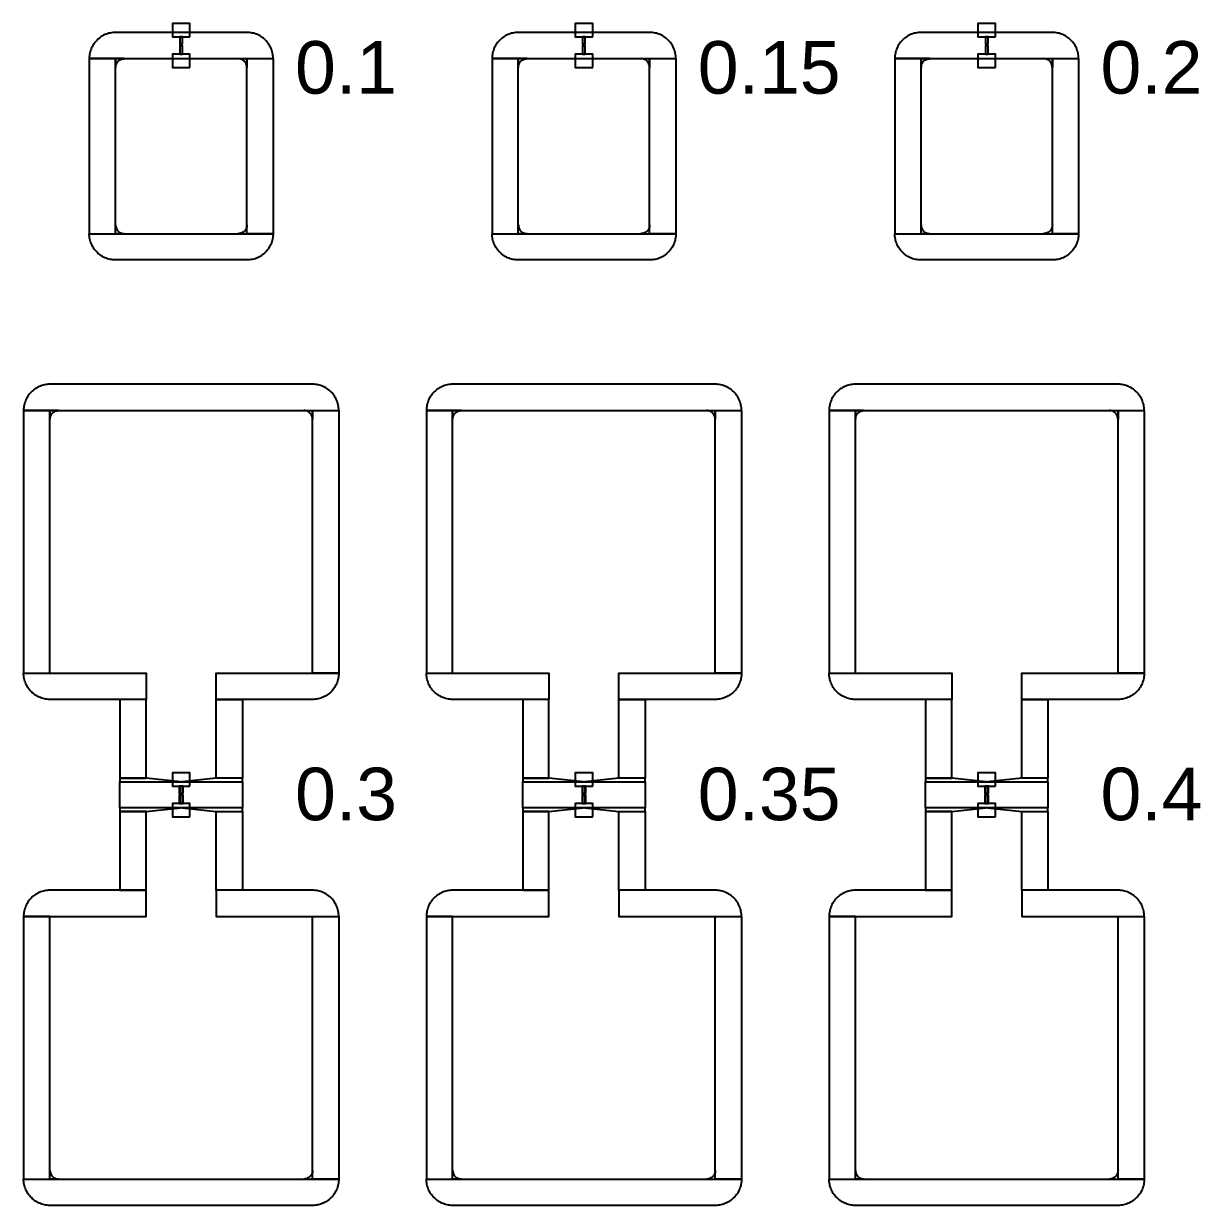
# Model space of a CAD drawing. Extents: x 100 to 6900, y 100 to 6900.
# Drawn here: x 3570 to 4914, y 2020 to 3370 of the extents above; entities that cross this region are included whole.
import ezdxf

# ---------------------------------------------------------------- set-up
doc = ezdxf.new("R2010")
doc.units = 0
doc.layers.get('0').update_dxf_attribs({"linetype": 'CONTINUOUS'})
for name, color, linetype in [('BASEMETAL', 4, 'CONTINUOUS'), ('JUNCTION', 1, 'CONTINUOUS'), ('MARKERS', 2, 'CONTINUOUS'), ('SECONDLAYER', 6, 'CONTINUOUS'), ('UNDERCUT', 2, 'CONTINUOUS')]:
    doc.layers.add(name, color=color, linetype=linetype)
doc.styles.get("Standard").update_dxf_attribs({"font": 'arial.ttf'})

# ---------------------------------------------------------------- blocks, each defined once
blk = doc.blocks.new('CHIP_JARRAY')
for points in [[(3650, 3230), (3755, 3230), (3755, 3230), (3755, 3231.6), (3754.8, 3233.1), (3754.6, 3234.7), (3754.3, 3236.2), (3754, 3237.8), (3753.5, 3239.3), (3753, 3240.8), (3752.4, 3242.2), (3751.7, 3243.6), (3751, 3245), (3750.2, 3246.3), (3749.3, 3247.6), (3748.3, 3248.9), (3747.3, 3250.1), (3746.2, 3251.2), (3745.1, 3252.3), (3743.9, 3253.3), (3742.6, 3254.3), (3741.3, 3255.2), (3740, 3256), (3738.6, 3256.7), (3737.2, 3257.4), (3735.8, 3258), (3734.3, 3258.5), (3732.8, 3259), (3731.2, 3259.3), (3729.7, 3259.6), (3728.1, 3259.8), (3726.6, 3260), (3725, 3260), (3575, 3260), (3573.4, 3260), (3571.9, 3259.8), (3570.3, 3259.6), (3568.8, 3259.3), (3567.2, 3259), (3565.7, 3258.5), (3564.2, 3258), (3562.8, 3257.4), (3561.4, 3256.7), (3560, 3256), (3558.7, 3255.2), (3557.4, 3254.3), (3556.1, 3253.3), (3554.9, 3252.3), (3553.8, 3251.2), (3552.7, 3250.1), (3551.7, 3248.9), (3550.7, 3247.6), (3549.8, 3246.3), (3549, 3245), (3548.3, 3243.6), (3547.6, 3242.2), (3547, 3240.8), (3546.5, 3239.3), (3546, 3237.8), (3545.7, 3236.2), (3545.4, 3234.7), (3545.2, 3233.1), (3545, 3231.6), (3545, 3230), (3545, 3230)], [(4110, 3230), (4215, 3230), (4215, 3230), (4215, 3231.6), (4214.8, 3233.1), (4214.6, 3234.7), (4214.3, 3236.2), (4214, 3237.8), (4213.5, 3239.3), (4213, 3240.8), (4212.4, 3242.2), (4211.7, 3243.6), (4211, 3245), (4210.2, 3246.3), (4209.3, 3247.6), (4208.3, 3248.9), (4207.3, 3250.1), (4206.2, 3251.2), (4205.1, 3252.3), (4203.9, 3253.3), (4202.6, 3254.3), (4201.3, 3255.2), (4200, 3256), (4198.6, 3256.7), (4197.2, 3257.4), (4195.8, 3258), (4194.3, 3258.5), (4192.8, 3259), (4191.2, 3259.3), (4189.7, 3259.6), (4188.1, 3259.8), (4186.6, 3260), (4185, 3260), (4035, 3260), (4033.4, 3260), (4031.9, 3259.8), (4030.3, 3259.6), (4028.8, 3259.3), (4027.2, 3259), (4025.7, 3258.5), (4024.2, 3258), (4022.8, 3257.4), (4021.4, 3256.7), (4020, 3256), (4018.7, 3255.2), (4017.4, 3254.3), (4016.1, 3253.3), (4014.9, 3252.3), (4013.8, 3251.2), (4012.7, 3250.1), (4011.7, 3248.9), (4010.7, 3247.6), (4009.8, 3246.3), (4009, 3245), (4008.3, 3243.6), (4007.6, 3242.2), (4007, 3240.8), (4006.5, 3239.3), (4006, 3237.8), (4005.7, 3236.2), (4005.4, 3234.7), (4005.2, 3233.1), (4005, 3231.6), (4005, 3230), (4005, 3230)], [(4570, 3230), (4675, 3230), (4675, 3230), (4675, 3231.6), (4674.8, 3233.1), (4674.6, 3234.7), (4674.3, 3236.2), (4674, 3237.8), (4673.5, 3239.3), (4673, 3240.8), (4672.4, 3242.2), (4671.7, 3243.6), (4671, 3245), (4670.2, 3246.3), (4669.3, 3247.6), (4668.3, 3248.9), (4667.3, 3250.1), (4666.2, 3251.2), (4665.1, 3252.3), (4663.9, 3253.3), (4662.6, 3254.3), (4661.3, 3255.2), (4660, 3256), (4658.6, 3256.7), (4657.2, 3257.4), (4655.8, 3258), (4654.3, 3258.5), (4652.8, 3259), (4651.2, 3259.3), (4649.7, 3259.6), (4648.1, 3259.8), (4646.6, 3260), (4645, 3260), (4495, 3260), (4493.4, 3260), (4491.9, 3259.8), (4490.3, 3259.6), (4488.8, 3259.3), (4487.2, 3259), (4485.7, 3258.5), (4484.2, 3258), (4482.8, 3257.4), (4481.4, 3256.7), (4480, 3256), (4478.7, 3255.2), (4477.4, 3254.3), (4476.1, 3253.3), (4474.9, 3252.3), (4473.8, 3251.2), (4472.7, 3250.1), (4471.7, 3248.9), (4470.7, 3247.6), (4469.8, 3246.3), (4469, 3245), (4468.3, 3243.6), (4467.6, 3242.2), (4467, 3240.8), (4466.5, 3239.3), (4466, 3237.8), (4465.7, 3236.2), (4465.4, 3234.7), (4465.2, 3233.1), (4465, 3231.6), (4465, 3230), (4465, 3230)], [(3575, 3030), (3575, 3230), (3545, 3230), (3545, 3030)], [(3575, 3230), (3575, 3220), (3575.1, 3221), (3575.2, 3222.1), (3575.5, 3223.1), (3575.9, 3224.1), (3576.3, 3225), (3576.9, 3225.9), (3577.6, 3226.7), (3578.3, 3227.4), (3579.1, 3228.1), (3580, 3228.7), (3580.9, 3229.1), (3581.9, 3229.5), (3582.9, 3229.8), (3584, 3229.9), (3585, 3230)], [(3725, 3230), (3725, 3220), (3724.9, 3221), (3724.8, 3222.1), (3724.5, 3223.1), (3724.1, 3224.1), (3723.7, 3225), (3723.1, 3225.9), (3722.4, 3226.7), (3721.7, 3227.4), (3720.9, 3228.1), (3720, 3228.7), (3719.1, 3229.1), (3718.1, 3229.5), (3717.1, 3229.8), (3716, 3229.9), (3715, 3230)], [(3725, 3030), (3725, 3230), (3755, 3230), (3755, 3030)], [(4035, 3030), (4035, 3230), (4005, 3230), (4005, 3030)], [(4035, 3230), (4035, 3220), (4035.1, 3221), (4035.2, 3222.1), (4035.5, 3223.1), (4035.9, 3224.1), (4036.3, 3225), (4036.9, 3225.9), (4037.6, 3226.7), (4038.3, 3227.4), (4039.1, 3228.1), (4040, 3228.7), (4040.9, 3229.1), (4041.9, 3229.5), (4042.9, 3229.8), (4044, 3229.9), (4045, 3230)], [(4185, 3230), (4185, 3220), (4184.9, 3221), (4184.8, 3222.1), (4184.5, 3223.1), (4184.1, 3224.1), (4183.7, 3225), (4183.1, 3225.9), (4182.4, 3226.7), (4181.7, 3227.4), (4180.9, 3228.1), (4180, 3228.7), (4179.1, 3229.1), (4178.1, 3229.5), (4177.1, 3229.8), (4176, 3229.9), (4175, 3230)], [(4185, 3030), (4185, 3230), (4215, 3230), (4215, 3030)], [(4495, 3030), (4495, 3230), (4465, 3230), (4465, 3030)], [(4495, 3230), (4495, 3220), (4495.1, 3221), (4495.2, 3222.1), (4495.5, 3223.1), (4495.9, 3224.1), (4496.3, 3225), (4496.9, 3225.9), (4497.6, 3226.7), (4498.3, 3227.4), (4499.1, 3228.1), (4500, 3228.7), (4500.9, 3229.1), (4501.9, 3229.5), (4502.9, 3229.8), (4504, 3229.9), (4505, 3230)], [(4645, 3230), (4645, 3220), (4644.9, 3221), (4644.8, 3222.1), (4644.5, 3223.1), (4644.1, 3224.1), (4643.7, 3225), (4643.1, 3225.9), (4642.4, 3226.7), (4641.7, 3227.4), (4640.9, 3228.1), (4640, 3228.7), (4639.1, 3229.1), (4638.1, 3229.5), (4637.1, 3229.8), (4636, 3229.9), (4635, 3230)], [(4645, 3030), (4645, 3230), (4675, 3230), (4675, 3030)], [(3575, 3030), (3575, 3040), (3575.1, 3039), (3575.2, 3037.9), (3575.5, 3036.9), (3575.9, 3035.9), (3576.3, 3035), (3576.9, 3034.1), (3577.6, 3033.3), (3578.3, 3032.6), (3579.1, 3031.9), (3580, 3031.3), (3580.9, 3030.9), (3581.9, 3030.5), (3582.9, 3030.2), (3584, 3030.1), (3585, 3030)], [(3725, 3030), (3725, 3040), (3724.9, 3039), (3724.8, 3037.9), (3724.5, 3036.9), (3724.1, 3035.9), (3723.7, 3035), (3723.1, 3034.1), (3722.4, 3033.3), (3721.7, 3032.6), (3720.9, 3031.9), (3720, 3031.3), (3719.1, 3030.9), (3718.1, 3030.5), (3717.1, 3030.2), (3716, 3030.1), (3715, 3030)], [(4035, 3030), (4035, 3040), (4035.1, 3039), (4035.2, 3037.9), (4035.5, 3036.9), (4035.9, 3035.9), (4036.3, 3035), (4036.9, 3034.1), (4037.6, 3033.3), (4038.3, 3032.6), (4039.1, 3031.9), (4040, 3031.3), (4040.9, 3030.9), (4041.9, 3030.5), (4042.9, 3030.2), (4044, 3030.1), (4045, 3030)], [(4185, 3030), (4185, 3040), (4184.9, 3039), (4184.8, 3037.9), (4184.5, 3036.9), (4184.1, 3035.9), (4183.7, 3035), (4183.1, 3034.1), (4182.4, 3033.3), (4181.7, 3032.6), (4180.9, 3031.9), (4180, 3031.3), (4179.1, 3030.9), (4178.1, 3030.5), (4177.1, 3030.2), (4176, 3030.1), (4175, 3030)], [(4495, 3030), (4495, 3040), (4495.1, 3039), (4495.2, 3037.9), (4495.5, 3036.9), (4495.9, 3035.9), (4496.3, 3035), (4496.9, 3034.1), (4497.6, 3033.3), (4498.3, 3032.6), (4499.1, 3031.9), (4500, 3031.3), (4500.9, 3030.9), (4501.9, 3030.5), (4502.9, 3030.2), (4504, 3030.1), (4505, 3030)], [(4645, 3030), (4645, 3040), (4644.9, 3039), (4644.8, 3037.9), (4644.5, 3036.9), (4644.1, 3035.9), (4643.7, 3035), (4643.1, 3034.1), (4642.4, 3033.3), (4641.7, 3032.6), (4640.9, 3031.9), (4640, 3031.3), (4639.1, 3030.9), (4638.1, 3030.5), (4637.1, 3030.2), (4636, 3030.1), (4635, 3030)], [(3650, 3030), (3755, 3030), (3755, 3030), (3755, 3028.4), (3754.8, 3026.9), (3754.6, 3025.3), (3754.3, 3023.8), (3754, 3022.2), (3753.5, 3020.7), (3753, 3019.2), (3752.4, 3017.8), (3751.7, 3016.4), (3751, 3015), (3750.2, 3013.7), (3749.3, 3012.4), (3748.3, 3011.1), (3747.3, 3009.9), (3746.2, 3008.8), (3745.1, 3007.7), (3743.9, 3006.7), (3742.6, 3005.7), (3741.3, 3004.8), (3740, 3004), (3738.6, 3003.3), (3737.2, 3002.6), (3735.8, 3002), (3734.3, 3001.5), (3732.8, 3001), (3731.2, 3000.7), (3729.7, 3000.4), (3728.1, 3000.2), (3726.6, 3000), (3725, 3000), (3575, 3000), (3573.4, 3000), (3571.9, 3000.2), (3570.3, 3000.4), (3568.8, 3000.7), (3567.2, 3001), (3565.7, 3001.5), (3564.2, 3002), (3562.8, 3002.6), (3561.4, 3003.3), (3560, 3004), (3558.7, 3004.8), (3557.4, 3005.7), (3556.1, 3006.7), (3554.9, 3007.7), (3553.8, 3008.8), (3552.7, 3009.9), (3551.7, 3011.1), (3550.7, 3012.4), (3549.8, 3013.7), (3549, 3015), (3548.3, 3016.4), (3547.6, 3017.8), (3547, 3019.2), (3546.5, 3020.7), (3546, 3022.2), (3545.7, 3023.8), (3545.4, 3025.3), (3545.2, 3026.9), (3545, 3028.4), (3545, 3030), (3545, 3030)], [(4110, 3030), (4215, 3030), (4215, 3030), (4215, 3028.4), (4214.8, 3026.9), (4214.6, 3025.3), (4214.3, 3023.8), (4214, 3022.2), (4213.5, 3020.7), (4213, 3019.2), (4212.4, 3017.8), (4211.7, 3016.4), (4211, 3015), (4210.2, 3013.7), (4209.3, 3012.4), (4208.3, 3011.1), (4207.3, 3009.9), (4206.2, 3008.8), (4205.1, 3007.7), (4203.9, 3006.7), (4202.6, 3005.7), (4201.3, 3004.8), (4200, 3004), (4198.6, 3003.3), (4197.2, 3002.6), (4195.8, 3002), (4194.3, 3001.5), (4192.8, 3001), (4191.2, 3000.7), (4189.7, 3000.4), (4188.1, 3000.2), (4186.6, 3000), (4185, 3000), (4035, 3000), (4033.4, 3000), (4031.9, 3000.2), (4030.3, 3000.4), (4028.8, 3000.7), (4027.2, 3001), (4025.7, 3001.5), (4024.2, 3002), (4022.8, 3002.6), (4021.4, 3003.3), (4020, 3004), (4018.7, 3004.8), (4017.4, 3005.7), (4016.1, 3006.7), (4014.9, 3007.7), (4013.8, 3008.8), (4012.7, 3009.9), (4011.7, 3011.1), (4010.7, 3012.4), (4009.8, 3013.7), (4009, 3015), (4008.3, 3016.4), (4007.6, 3017.8), (4007, 3019.2), (4006.5, 3020.7), (4006, 3022.2), (4005.7, 3023.8), (4005.4, 3025.3), (4005.2, 3026.9), (4005, 3028.4), (4005, 3030), (4005, 3030)], [(4570, 3030), (4675, 3030), (4675, 3030), (4675, 3028.4), (4674.8, 3026.9), (4674.6, 3025.3), (4674.3, 3023.8), (4674, 3022.2), (4673.5, 3020.7), (4673, 3019.2), (4672.4, 3017.8), (4671.7, 3016.4), (4671, 3015), (4670.2, 3013.7), (4669.3, 3012.4), (4668.3, 3011.1), (4667.3, 3009.9), (4666.2, 3008.8), (4665.1, 3007.7), (4663.9, 3006.7), (4662.6, 3005.7), (4661.3, 3004.8), (4660, 3004), (4658.6, 3003.3), (4657.2, 3002.6), (4655.8, 3002), (4654.3, 3001.5), (4652.8, 3001), (4651.2, 3000.7), (4649.7, 3000.4), (4648.1, 3000.2), (4646.6, 3000), (4645, 3000), (4495, 3000), (4493.4, 3000), (4491.9, 3000.2), (4490.3, 3000.4), (4488.8, 3000.7), (4487.2, 3001), (4485.7, 3001.5), (4484.2, 3002), (4482.8, 3002.6), (4481.4, 3003.3), (4480, 3004), (4478.7, 3004.8), (4477.4, 3005.7), (4476.1, 3006.7), (4474.9, 3007.7), (4473.8, 3008.8), (4472.7, 3009.9), (4471.7, 3011.1), (4470.7, 3012.4), (4469.8, 3013.7), (4469, 3015), (4468.3, 3016.4), (4467.6, 3017.8), (4467, 3019.2), (4466.5, 3020.7), (4466, 3022.2), (4465.7, 3023.8), (4465.4, 3025.3), (4465.2, 3026.9), (4465, 3028.4), (4465, 3030), (4465, 3030)], [(3650, 2828), (3830, 2828), (3830, 2828), (3830, 2829.6), (3829.8, 2831.1), (3829.6, 2832.7), (3829.3, 2834.2), (3829, 2835.8), (3828.5, 2837.3), (3828, 2838.8), (3827.4, 2840.2), (3826.7, 2841.6), (3826, 2843), (3825.2, 2844.3), (3824.3, 2845.6), (3823.3, 2846.9), (3822.3, 2848.1), (3821.2, 2849.2), (3820.1, 2850.3), (3818.9, 2851.3), (3817.6, 2852.3), (3816.3, 2853.2), (3815, 2854), (3813.6, 2854.7), (3812.2, 2855.4), (3810.8, 2856), (3809.3, 2856.5), (3807.8, 2857), (3806.2, 2857.3), (3804.7, 2857.6), (3803.1, 2857.8), (3801.6, 2858), (3800, 2858), (3500, 2858), (3498.4, 2858), (3496.9, 2857.8), (3495.3, 2857.6), (3493.8, 2857.3), (3492.2, 2857), (3490.7, 2856.5), (3489.2, 2856), (3487.8, 2855.4), (3486.4, 2854.7), (3485, 2854), (3483.7, 2853.2), (3482.4, 2852.3), (3481.1, 2851.3), (3479.9, 2850.3), (3478.8, 2849.2), (3477.7, 2848.1), (3476.7, 2846.9), (3475.7, 2845.6), (3474.8, 2844.3), (3474, 2843), (3473.3, 2841.6), (3472.6, 2840.2), (3472, 2838.8), (3471.5, 2837.3), (3471, 2835.8), (3470.7, 2834.2), (3470.4, 2832.7), (3470.2, 2831.1), (3470, 2829.6), (3470, 2828), (3470, 2828)], [(4110, 2828), (4290, 2828), (4290, 2828), (4290, 2829.6), (4289.8, 2831.1), (4289.6, 2832.7), (4289.3, 2834.2), (4289, 2835.8), (4288.5, 2837.3), (4288, 2838.8), (4287.4, 2840.2), (4286.7, 2841.6), (4286, 2843), (4285.2, 2844.3), (4284.3, 2845.6), (4283.3, 2846.9), (4282.3, 2848.1), (4281.2, 2849.2), (4280.1, 2850.3), (4278.9, 2851.3), (4277.6, 2852.3), (4276.3, 2853.2), (4275, 2854), (4273.6, 2854.7), (4272.2, 2855.4), (4270.8, 2856), (4269.3, 2856.5), (4267.8, 2857), (4266.2, 2857.3), (4264.7, 2857.6), (4263.1, 2857.8), (4261.6, 2858), (4260, 2858), (3960, 2858), (3958.4, 2858), (3956.9, 2857.8), (3955.3, 2857.6), (3953.8, 2857.3), (3952.2, 2857), (3950.7, 2856.5), (3949.2, 2856), (3947.8, 2855.4), (3946.4, 2854.7), (3945, 2854), (3943.7, 2853.2), (3942.4, 2852.3), (3941.1, 2851.3), (3939.9, 2850.3), (3938.8, 2849.2), (3937.7, 2848.1), (3936.7, 2846.9), (3935.7, 2845.6), (3934.8, 2844.3), (3934, 2843), (3933.3, 2841.6), (3932.6, 2840.2), (3932, 2838.8), (3931.5, 2837.3), (3931, 2835.8), (3930.7, 2834.2), (3930.4, 2832.7), (3930.2, 2831.1), (3930, 2829.6), (3930, 2828), (3930, 2828)], [(4570, 2828), (4750, 2828), (4750, 2828), (4750, 2829.6), (4749.8, 2831.1), (4749.6, 2832.7), (4749.3, 2834.2), (4749, 2835.8), (4748.5, 2837.3), (4748, 2838.8), (4747.4, 2840.2), (4746.7, 2841.6), (4746, 2843), (4745.2, 2844.3), (4744.3, 2845.6), (4743.3, 2846.9), (4742.3, 2848.1), (4741.2, 2849.2), (4740.1, 2850.3), (4738.9, 2851.3), (4737.6, 2852.3), (4736.3, 2853.2), (4735, 2854), (4733.6, 2854.7), (4732.2, 2855.4), (4730.8, 2856), (4729.3, 2856.5), (4727.8, 2857), (4726.2, 2857.3), (4724.7, 2857.6), (4723.1, 2857.8), (4721.6, 2858), (4720, 2858), (4420, 2858), (4418.4, 2858), (4416.9, 2857.8), (4415.3, 2857.6), (4413.8, 2857.3), (4412.2, 2857), (4410.7, 2856.5), (4409.2, 2856), (4407.8, 2855.4), (4406.4, 2854.7), (4405, 2854), (4403.7, 2853.2), (4402.4, 2852.3), (4401.1, 2851.3), (4399.9, 2850.3), (4398.8, 2849.2), (4397.7, 2848.1), (4396.7, 2846.9), (4395.7, 2845.6), (4394.8, 2844.3), (4394, 2843), (4393.3, 2841.6), (4392.6, 2840.2), (4392, 2838.8), (4391.5, 2837.3), (4391, 2835.8), (4390.7, 2834.2), (4390.4, 2832.7), (4390.2, 2831.1), (4390, 2829.6), (4390, 2828), (4390, 2828)], [(3500, 2528), (3500, 2828), (3470, 2828), (3470, 2528)], [(3500, 2828), (3500, 2818), (3500.1, 2819), (3500.2, 2820.1), (3500.5, 2821.1), (3500.9, 2822.1), (3501.3, 2823), (3501.9, 2823.9), (3502.6, 2824.7), (3503.3, 2825.4), (3504.1, 2826.1), (3505, 2826.7), (3505.9, 2827.1), (3506.9, 2827.5), (3507.9, 2827.8), (3509, 2827.9), (3510, 2828)], [(3800, 2828), (3800, 2818), (3799.9, 2819), (3799.8, 2820.1), (3799.5, 2821.1), (3799.1, 2822.1), (3798.7, 2823), (3798.1, 2823.9), (3797.4, 2824.7), (3796.7, 2825.4), (3795.9, 2826.1), (3795, 2826.7), (3794.1, 2827.1), (3793.1, 2827.5), (3792.1, 2827.8), (3791, 2827.9), (3790, 2828)], [(3800, 2528), (3800, 2828), (3830, 2828), (3830, 2528)], [(3960, 2528), (3960, 2828), (3930, 2828), (3930, 2528)], [(3960, 2828), (3960, 2818), (3960.1, 2819), (3960.2, 2820.1), (3960.5, 2821.1), (3960.9, 2822.1), (3961.3, 2823), (3961.9, 2823.9), (3962.6, 2824.7), (3963.3, 2825.4), (3964.1, 2826.1), (3965, 2826.7), (3965.9, 2827.1), (3966.9, 2827.5), (3967.9, 2827.8), (3969, 2827.9), (3970, 2828)], [(4260, 2828), (4260, 2818), (4259.9, 2819), (4259.8, 2820.1), (4259.5, 2821.1), (4259.1, 2822.1), (4258.7, 2823), (4258.1, 2823.9), (4257.4, 2824.7), (4256.7, 2825.4), (4255.9, 2826.1), (4255, 2826.7), (4254.1, 2827.1), (4253.1, 2827.5), (4252.1, 2827.8), (4251, 2827.9), (4250, 2828)], [(4260, 2528), (4260, 2828), (4290, 2828), (4290, 2528)], [(4420, 2528), (4420, 2828), (4390, 2828), (4390, 2528)], [(4420, 2828), (4420, 2818), (4420.1, 2819), (4420.2, 2820.1), (4420.5, 2821.1), (4420.9, 2822.1), (4421.3, 2823), (4421.9, 2823.9), (4422.6, 2824.7), (4423.3, 2825.4), (4424.1, 2826.1), (4425, 2826.7), (4425.9, 2827.1), (4426.9, 2827.5), (4427.9, 2827.8), (4429, 2827.9), (4430, 2828)], [(4720, 2828), (4720, 2818), (4719.9, 2819), (4719.8, 2820.1), (4719.5, 2821.1), (4719.1, 2822.1), (4718.7, 2823), (4718.1, 2823.9), (4717.4, 2824.7), (4716.7, 2825.4), (4715.9, 2826.1), (4715, 2826.7), (4714.1, 2827.1), (4713.1, 2827.5), (4712.1, 2827.8), (4711, 2827.9), (4710, 2828)], [(4720, 2528), (4720, 2828), (4750, 2828), (4750, 2528)], [(3540, 2528), (3610, 2528), (3610, 2498), (3500, 2498), (3498.4, 2498), (3496.9, 2498.2), (3495.3, 2498.4), (3493.8, 2498.7), (3492.2, 2499), (3490.7, 2499.5), (3489.2, 2500), (3487.8, 2500.6), (3486.4, 2501.3), (3485, 2502), (3483.7, 2502.8), (3482.4, 2503.7), (3481.1, 2504.7), (3479.9, 2505.7), (3478.8, 2506.8), (3477.7, 2507.9), (3476.7, 2509.1), (3475.7, 2510.4), (3474.8, 2511.7), (3474, 2513), (3473.3, 2514.4), (3472.6, 2515.8), (3472, 2517.2), (3471.5, 2518.7), (3471, 2520.2), (3470.7, 2521.8), (3470.4, 2523.3), (3470.2, 2524.9), (3470, 2526.4), (3470, 2528), (3470, 2528)], [(3760, 2528), (3830, 2528), (3830, 2528), (3830, 2526.4), (3829.8, 2524.9), (3829.6, 2523.3), (3829.3, 2521.8), (3829, 2520.2), (3828.5, 2518.7), (3828, 2517.2), (3827.4, 2515.8), (3826.7, 2514.4), (3826, 2513), (3825.2, 2511.7), (3824.3, 2510.4), (3823.3, 2509.1), (3822.3, 2507.9), (3821.2, 2506.8), (3820.1, 2505.7), (3818.9, 2504.7), (3817.6, 2503.7), (3816.3, 2502.8), (3815, 2502), (3813.6, 2501.3), (3812.2, 2500.6), (3810.8, 2500), (3809.3, 2499.5), (3807.8, 2499), (3806.2, 2498.7), (3804.7, 2498.4), (3803.1, 2498.2), (3801.6, 2498), (3800, 2498), (3690, 2498), (3690, 2528)], [(4000, 2528), (4070, 2528), (4070, 2498), (3960, 2498), (3958.4, 2498), (3956.9, 2498.2), (3955.3, 2498.4), (3953.8, 2498.7), (3952.2, 2499), (3950.7, 2499.5), (3949.2, 2500), (3947.8, 2500.6), (3946.4, 2501.3), (3945, 2502), (3943.7, 2502.8), (3942.4, 2503.7), (3941.1, 2504.7), (3939.9, 2505.7), (3938.8, 2506.8), (3937.7, 2507.9), (3936.7, 2509.1), (3935.7, 2510.4), (3934.8, 2511.7), (3934, 2513), (3933.3, 2514.4), (3932.6, 2515.8), (3932, 2517.2), (3931.5, 2518.7), (3931, 2520.2), (3930.7, 2521.8), (3930.4, 2523.3), (3930.2, 2524.9), (3930, 2526.4), (3930, 2528), (3930, 2528)], [(4220, 2528), (4290, 2528), (4290, 2528), (4290, 2526.4), (4289.8, 2524.9), (4289.6, 2523.3), (4289.3, 2521.8), (4289, 2520.2), (4288.5, 2518.7), (4288, 2517.2), (4287.4, 2515.8), (4286.7, 2514.4), (4286, 2513), (4285.2, 2511.7), (4284.3, 2510.4), (4283.3, 2509.1), (4282.3, 2507.9), (4281.2, 2506.8), (4280.1, 2505.7), (4278.9, 2504.7), (4277.6, 2503.7), (4276.3, 2502.8), (4275, 2502), (4273.6, 2501.3), (4272.2, 2500.6), (4270.8, 2500), (4269.3, 2499.5), (4267.8, 2499), (4266.2, 2498.7), (4264.7, 2498.4), (4263.1, 2498.2), (4261.6, 2498), (4260, 2498), (4150, 2498), (4150, 2528)], [(4460, 2528), (4530, 2528), (4530, 2498), (4420, 2498), (4418.4, 2498), (4416.9, 2498.2), (4415.3, 2498.4), (4413.8, 2498.7), (4412.2, 2499), (4410.7, 2499.5), (4409.2, 2500), (4407.8, 2500.6), (4406.4, 2501.3), (4405, 2502), (4403.7, 2502.8), (4402.4, 2503.7), (4401.1, 2504.7), (4399.9, 2505.7), (4398.8, 2506.8), (4397.7, 2507.9), (4396.7, 2509.1), (4395.7, 2510.4), (4394.8, 2511.7), (4394, 2513), (4393.3, 2514.4), (4392.6, 2515.8), (4392, 2517.2), (4391.5, 2518.7), (4391, 2520.2), (4390.7, 2521.8), (4390.4, 2523.3), (4390.2, 2524.9), (4390, 2526.4), (4390, 2528), (4390, 2528)], [(4680, 2528), (4750, 2528), (4750, 2528), (4750, 2526.4), (4749.8, 2524.9), (4749.6, 2523.3), (4749.3, 2521.8), (4749, 2520.2), (4748.5, 2518.7), (4748, 2517.2), (4747.4, 2515.8), (4746.7, 2514.4), (4746, 2513), (4745.2, 2511.7), (4744.3, 2510.4), (4743.3, 2509.1), (4742.3, 2507.9), (4741.2, 2506.8), (4740.1, 2505.7), (4738.9, 2504.7), (4737.6, 2503.7), (4736.3, 2502.8), (4735, 2502), (4733.6, 2501.3), (4732.2, 2500.6), (4730.8, 2500), (4729.3, 2499.5), (4727.8, 2499), (4726.2, 2498.7), (4724.7, 2498.4), (4723.1, 2498.2), (4721.6, 2498), (4720, 2498), (4610, 2498), (4610, 2528)], [(3610, 2408), (3610, 2498), (3580, 2498), (3580, 2408)], [(3690, 2408), (3690, 2498), (3720, 2498), (3720, 2408)], [(4070, 2408), (4070, 2498), (4040, 2498), (4040, 2408)], [(4150, 2408), (4150, 2498), (4180, 2498), (4180, 2408)], [(4530, 2408), (4530, 2498), (4500, 2498), (4500, 2408)], [(4610, 2408), (4610, 2498), (4640, 2498), (4640, 2408)], [(3649, 2404), (3610, 2408), (3580, 2408), (3580, 2404)], [(3720, 2404), (3720, 2374), (3580, 2374), (3580, 2404)], [(3720, 2404), (3720, 2408), (3690, 2408), (3651, 2404)], [(4109, 2404), (4070, 2408), (4040, 2408), (4040, 2404)], [(4180, 2404), (4180, 2374), (4040, 2374), (4040, 2404)], [(4180, 2404), (4180, 2408), (4150, 2408), (4111, 2404)], [(4569, 2404), (4530, 2408), (4500, 2408), (4500, 2404)], [(4640, 2404), (4640, 2374), (4500, 2374), (4500, 2404)], [(4640, 2404), (4640, 2408), (4610, 2408), (4571, 2404)], [(3610, 2370), (3649, 2374), (3580, 2374), (3580, 2370)], [(3610, 2280), (3610, 2370), (3580, 2370), (3580, 2280)], [(3720, 2370), (3720, 2374), (3651, 2374), (3690, 2370)], [(3690, 2280), (3690, 2370), (3720, 2370), (3720, 2280)], [(4070, 2370), (4109, 2374), (4040, 2374), (4040, 2370)], [(4070, 2280), (4070, 2370), (4040, 2370), (4040, 2280)], [(4180, 2370), (4180, 2374), (4111, 2374), (4150, 2370)], [(4150, 2280), (4150, 2370), (4180, 2370), (4180, 2280)], [(4530, 2370), (4569, 2374), (4500, 2374), (4500, 2370)], [(4530, 2280), (4530, 2370), (4500, 2370), (4500, 2280)], [(4640, 2370), (4640, 2374), (4571, 2374), (4610, 2370)], [(4610, 2280), (4610, 2370), (4640, 2370), (4640, 2280)], [(3540, 2250), (3610, 2250), (3610, 2280), (3500, 2280), (3498.4, 2280), (3496.9, 2279.8), (3495.3, 2279.6), (3493.8, 2279.3), (3492.2, 2279), (3490.7, 2278.5), (3489.2, 2278), (3487.8, 2277.4), (3486.4, 2276.7), (3485, 2276), (3483.7, 2275.2), (3482.4, 2274.3), (3481.1, 2273.3), (3479.9, 2272.3), (3478.8, 2271.2), (3477.7, 2270.1), (3476.7, 2268.9), (3475.7, 2267.6), (3474.8, 2266.3), (3474, 2265), (3473.3, 2263.6), (3472.6, 2262.2), (3472, 2260.8), (3471.5, 2259.3), (3471, 2257.8), (3470.7, 2256.2), (3470.4, 2254.7), (3470.2, 2253.1), (3470, 2251.6), (3470, 2250), (3470, 2250)], [(3760, 2250), (3830, 2250), (3830, 2250), (3830, 2251.6), (3829.8, 2253.1), (3829.6, 2254.7), (3829.3, 2256.2), (3829, 2257.8), (3828.5, 2259.3), (3828, 2260.8), (3827.4, 2262.2), (3826.7, 2263.6), (3826, 2265), (3825.2, 2266.3), (3824.3, 2267.6), (3823.3, 2268.9), (3822.3, 2270.1), (3821.2, 2271.2), (3820.1, 2272.3), (3818.9, 2273.3), (3817.6, 2274.3), (3816.3, 2275.2), (3815, 2276), (3813.6, 2276.7), (3812.2, 2277.4), (3810.8, 2278), (3809.3, 2278.5), (3807.8, 2279), (3806.2, 2279.3), (3804.7, 2279.6), (3803.1, 2279.8), (3801.6, 2280), (3800, 2280), (3690, 2280), (3690, 2250)], [(4000, 2250), (4070, 2250), (4070, 2280), (3960, 2280), (3958.4, 2280), (3956.9, 2279.8), (3955.3, 2279.6), (3953.8, 2279.3), (3952.2, 2279), (3950.7, 2278.5), (3949.2, 2278), (3947.8, 2277.4), (3946.4, 2276.7), (3945, 2276), (3943.7, 2275.2), (3942.4, 2274.3), (3941.1, 2273.3), (3939.9, 2272.3), (3938.8, 2271.2), (3937.7, 2270.1), (3936.7, 2268.9), (3935.7, 2267.6), (3934.8, 2266.3), (3934, 2265), (3933.3, 2263.6), (3932.6, 2262.2), (3932, 2260.8), (3931.5, 2259.3), (3931, 2257.8), (3930.7, 2256.2), (3930.4, 2254.7), (3930.2, 2253.1), (3930, 2251.6), (3930, 2250), (3930, 2250)], [(4220, 2250), (4290, 2250), (4290, 2250), (4290, 2251.6), (4289.8, 2253.1), (4289.6, 2254.7), (4289.3, 2256.2), (4289, 2257.8), (4288.5, 2259.3), (4288, 2260.8), (4287.4, 2262.2), (4286.7, 2263.6), (4286, 2265), (4285.2, 2266.3), (4284.3, 2267.6), (4283.3, 2268.9), (4282.3, 2270.1), (4281.2, 2271.2), (4280.1, 2272.3), (4278.9, 2273.3), (4277.6, 2274.3), (4276.3, 2275.2), (4275, 2276), (4273.6, 2276.7), (4272.2, 2277.4), (4270.8, 2278), (4269.3, 2278.5), (4267.8, 2279), (4266.2, 2279.3), (4264.7, 2279.6), (4263.1, 2279.8), (4261.6, 2280), (4260, 2280), (4150, 2280), (4150, 2250)], [(4460, 2250), (4530, 2250), (4530, 2280), (4420, 2280), (4418.4, 2280), (4416.9, 2279.8), (4415.3, 2279.6), (4413.8, 2279.3), (4412.2, 2279), (4410.7, 2278.5), (4409.2, 2278), (4407.8, 2277.4), (4406.4, 2276.7), (4405, 2276), (4403.7, 2275.2), (4402.4, 2274.3), (4401.1, 2273.3), (4399.9, 2272.3), (4398.8, 2271.2), (4397.7, 2270.1), (4396.7, 2268.9), (4395.7, 2267.6), (4394.8, 2266.3), (4394, 2265), (4393.3, 2263.6), (4392.6, 2262.2), (4392, 2260.8), (4391.5, 2259.3), (4391, 2257.8), (4390.7, 2256.2), (4390.4, 2254.7), (4390.2, 2253.1), (4390, 2251.6), (4390, 2250), (4390, 2250)], [(4680, 2250), (4750, 2250), (4750, 2250), (4750, 2251.6), (4749.8, 2253.1), (4749.6, 2254.7), (4749.3, 2256.2), (4749, 2257.8), (4748.5, 2259.3), (4748, 2260.8), (4747.4, 2262.2), (4746.7, 2263.6), (4746, 2265), (4745.2, 2266.3), (4744.3, 2267.6), (4743.3, 2268.9), (4742.3, 2270.1), (4741.2, 2271.2), (4740.1, 2272.3), (4738.9, 2273.3), (4737.6, 2274.3), (4736.3, 2275.2), (4735, 2276), (4733.6, 2276.7), (4732.2, 2277.4), (4730.8, 2278), (4729.3, 2278.5), (4727.8, 2279), (4726.2, 2279.3), (4724.7, 2279.6), (4723.1, 2279.8), (4721.6, 2280), (4720, 2280), (4610, 2280), (4610, 2250)], [(3500, 1950), (3500, 2250), (3470, 2250), (3470, 1950)], [(3800, 1950), (3800, 2250), (3830, 2250), (3830, 1950)], [(3960, 1950), (3960, 2250), (3930, 2250), (3930, 1950)], [(4260, 1950), (4260, 2250), (4290, 2250), (4290, 1950)], [(4420, 1950), (4420, 2250), (4390, 2250), (4390, 1950)], [(4720, 1950), (4720, 2250), (4750, 2250), (4750, 1950)], [(3500, 1950), (3500, 1960), (3500.1, 1959), (3500.2, 1957.9), (3500.5, 1956.9), (3500.9, 1955.9), (3501.3, 1955), (3501.9, 1954.1), (3502.6, 1953.3), (3503.3, 1952.6), (3504.1, 1951.9), (3505, 1951.3), (3505.9, 1950.9), (3506.9, 1950.5), (3507.9, 1950.2), (3509, 1950.1), (3510, 1950)], [(3800, 1950), (3800, 1960), (3799.9, 1959), (3799.8, 1957.9), (3799.5, 1956.9), (3799.1, 1955.9), (3798.7, 1955), (3798.1, 1954.1), (3797.4, 1953.3), (3796.7, 1952.6), (3795.9, 1951.9), (3795, 1951.3), (3794.1, 1950.9), (3793.1, 1950.5), (3792.1, 1950.2), (3791, 1950.1), (3790, 1950)], [(3960, 1950), (3960, 1960), (3960.1, 1959), (3960.2, 1957.9), (3960.5, 1956.9), (3960.9, 1955.9), (3961.3, 1955), (3961.9, 1954.1), (3962.6, 1953.3), (3963.3, 1952.6), (3964.1, 1951.9), (3965, 1951.3), (3965.9, 1950.9), (3966.9, 1950.5), (3967.9, 1950.2), (3969, 1950.1), (3970, 1950)], [(4260, 1950), (4260, 1960), (4259.9, 1959), (4259.8, 1957.9), (4259.5, 1956.9), (4259.1, 1955.9), (4258.7, 1955), (4258.1, 1954.1), (4257.4, 1953.3), (4256.7, 1952.6), (4255.9, 1951.9), (4255, 1951.3), (4254.1, 1950.9), (4253.1, 1950.5), (4252.1, 1950.2), (4251, 1950.1), (4250, 1950)], [(4420, 1950), (4420, 1960), (4420.1, 1959), (4420.2, 1957.9), (4420.5, 1956.9), (4420.9, 1955.9), (4421.3, 1955), (4421.9, 1954.1), (4422.6, 1953.3), (4423.3, 1952.6), (4424.1, 1951.9), (4425, 1951.3), (4425.9, 1950.9), (4426.9, 1950.5), (4427.9, 1950.2), (4429, 1950.1), (4430, 1950)], [(4720, 1950), (4720, 1960), (4719.9, 1959), (4719.8, 1957.9), (4719.5, 1956.9), (4719.1, 1955.9), (4718.7, 1955), (4718.1, 1954.1), (4717.4, 1953.3), (4716.7, 1952.6), (4715.9, 1951.9), (4715, 1951.3), (4714.1, 1950.9), (4713.1, 1950.5), (4712.1, 1950.2), (4711, 1950.1), (4710, 1950)], [(3650, 1950), (3830, 1950), (3830, 1950), (3830, 1948.4), (3829.8, 1946.9), (3829.6, 1945.3), (3829.3, 1943.8), (3829, 1942.2), (3828.5, 1940.7), (3828, 1939.2), (3827.4, 1937.8), (3826.7, 1936.4), (3826, 1935), (3825.2, 1933.7), (3824.3, 1932.4), (3823.3, 1931.1), (3822.3, 1929.9), (3821.2, 1928.8), (3820.1, 1927.7), (3818.9, 1926.7), (3817.6, 1925.7), (3816.3, 1924.8), (3815, 1924), (3813.6, 1923.3), (3812.2, 1922.6), (3810.8, 1922), (3809.3, 1921.5), (3807.8, 1921), (3806.2, 1920.7), (3804.7, 1920.4), (3803.1, 1920.2), (3801.6, 1920), (3800, 1920), (3500, 1920), (3498.4, 1920), (3496.9, 1920.2), (3495.3, 1920.4), (3493.8, 1920.7), (3492.2, 1921), (3490.7, 1921.5), (3489.2, 1922), (3487.8, 1922.6), (3486.4, 1923.3), (3485, 1924), (3483.7, 1924.8), (3482.4, 1925.7), (3481.1, 1926.7), (3479.9, 1927.7), (3478.8, 1928.8), (3477.7, 1929.9), (3476.7, 1931.1), (3475.7, 1932.4), (3474.8, 1933.7), (3474, 1935), (3473.3, 1936.4), (3472.6, 1937.8), (3472, 1939.2), (3471.5, 1940.7), (3471, 1942.2), (3470.7, 1943.8), (3470.4, 1945.3), (3470.2, 1946.9), (3470, 1948.4), (3470, 1950), (3470, 1950)], [(4110, 1950), (4290, 1950), (4290, 1950), (4290, 1948.4), (4289.8, 1946.9), (4289.6, 1945.3), (4289.3, 1943.8), (4289, 1942.2), (4288.5, 1940.7), (4288, 1939.2), (4287.4, 1937.8), (4286.7, 1936.4), (4286, 1935), (4285.2, 1933.7), (4284.3, 1932.4), (4283.3, 1931.1), (4282.3, 1929.9), (4281.2, 1928.8), (4280.1, 1927.7), (4278.9, 1926.7), (4277.6, 1925.7), (4276.3, 1924.8), (4275, 1924), (4273.6, 1923.3), (4272.2, 1922.6), (4270.8, 1922), (4269.3, 1921.5), (4267.8, 1921), (4266.2, 1920.7), (4264.7, 1920.4), (4263.1, 1920.2), (4261.6, 1920), (4260, 1920), (3960, 1920), (3958.4, 1920), (3956.9, 1920.2), (3955.3, 1920.4), (3953.8, 1920.7), (3952.2, 1921), (3950.7, 1921.5), (3949.2, 1922), (3947.8, 1922.6), (3946.4, 1923.3), (3945, 1924), (3943.7, 1924.8), (3942.4, 1925.7), (3941.1, 1926.7), (3939.9, 1927.7), (3938.8, 1928.8), (3937.7, 1929.9), (3936.7, 1931.1), (3935.7, 1932.4), (3934.8, 1933.7), (3934, 1935), (3933.3, 1936.4), (3932.6, 1937.8), (3932, 1939.2), (3931.5, 1940.7), (3931, 1942.2), (3930.7, 1943.8), (3930.4, 1945.3), (3930.2, 1946.9), (3930, 1948.4), (3930, 1950), (3930, 1950)], [(4570, 1950), (4750, 1950), (4750, 1950), (4750, 1948.4), (4749.8, 1946.9), (4749.6, 1945.3), (4749.3, 1943.8), (4749, 1942.2), (4748.5, 1940.7), (4748, 1939.2), (4747.4, 1937.8), (4746.7, 1936.4), (4746, 1935), (4745.2, 1933.7), (4744.3, 1932.4), (4743.3, 1931.1), (4742.3, 1929.9), (4741.2, 1928.8), (4740.1, 1927.7), (4738.9, 1926.7), (4737.6, 1925.7), (4736.3, 1924.8), (4735, 1924), (4733.6, 1923.3), (4732.2, 1922.6), (4730.8, 1922), (4729.3, 1921.5), (4727.8, 1921), (4726.2, 1920.7), (4724.7, 1920.4), (4723.1, 1920.2), (4721.6, 1920), (4720, 1920), (4420, 1920), (4418.4, 1920), (4416.9, 1920.2), (4415.3, 1920.4), (4413.8, 1920.7), (4412.2, 1921), (4410.7, 1921.5), (4409.2, 1922), (4407.8, 1922.6), (4406.4, 1923.3), (4405, 1924), (4403.7, 1924.8), (4402.4, 1925.7), (4401.1, 1926.7), (4399.9, 1927.7), (4398.8, 1928.8), (4397.7, 1929.9), (4396.7, 1931.1), (4395.7, 1932.4), (4394.8, 1933.7), (4394, 1935), (4393.3, 1936.4), (4392.6, 1937.8), (4392, 1939.2), (4391.5, 1940.7), (4391, 1942.2), (4390.7, 1943.8), (4390.4, 1945.3), (4390.2, 1946.9), (4390, 1948.4), (4390, 1950), (4390, 1950)]]:
    blk.add_lwpolyline(points, close=True)
at = {"layer": 'JUNCTION'}
for points in [[(3660, 3255), (3660, 3270), (3640, 3270), (3640, 3255)], [(4120, 3255), (4120, 3270), (4100, 3270), (4100, 3255)], [(4580, 3255), (4580, 3270), (4560, 3270), (4560, 3255)], [(3651.5, 3246.5), (3651.5, 3255), (3648.5, 3255), (3648.5, 3246.5)], [(4111.5, 3246.5), (4111.5, 3255), (4108.5, 3255), (4108.5, 3246.5)], [(4571.5, 3246.5), (4571.5, 3255), (4568.5, 3255), (4568.5, 3246.5)], [(3651.5, 3244.5), (3650.1, 3245), (3649.9, 3245), (3648.5, 3244.5)], [(3651.5, 3235), (3651.5, 3244.5), (3648.5, 3244.5), (3648.5, 3235)], [(3650.1, 3245), (3650.1, 3246.4), (3649.9, 3246.4), (3649.9, 3245)], [(4111.5, 3244.5), (4110.1, 3245), (4109.9, 3245), (4108.5, 3244.5)], [(4111.5, 3235), (4111.5, 3244.5), (4108.5, 3244.5), (4108.5, 3235)], [(4110.1, 3245), (4110.1, 3246.4), (4109.9, 3246.4), (4109.9, 3245)], [(4571.5, 3244.5), (4570.1, 3245), (4569.9, 3245), (4568.5, 3244.5)], [(4571.5, 3235), (4571.5, 3244.5), (4568.5, 3244.5), (4568.5, 3235)], [(4570.1, 3245), (4570.1, 3246.4), (4569.9, 3246.4), (4569.9, 3245)], [(3660, 3220), (3660, 3235), (3640, 3235), (3640, 3220)], [(4120, 3220), (4120, 3235), (4100, 3235), (4100, 3220)], [(4580, 3220), (4580, 3235), (4560, 3235), (4560, 3220)], [(3660, 2399), (3660, 2414), (3640, 2414), (3640, 2399)], [(4120, 2399), (4120, 2414), (4100, 2414), (4100, 2399)], [(4580, 2399), (4580, 2414), (4560, 2414), (4560, 2399)], [(3651.5, 2390.5), (3651.5, 2399), (3648.5, 2399), (3648.5, 2390.5)], [(3650.2, 2389), (3650.2, 2390.4), (3649.8, 2390.4), (3649.8, 2389)], [(4111.5, 2390.5), (4111.5, 2399), (4108.5, 2399), (4108.5, 2390.5)], [(4110.2, 2389), (4110.2, 2390.4), (4109.8, 2390.4), (4109.8, 2389)], [(4571.5, 2390.5), (4571.5, 2399), (4568.5, 2399), (4568.5, 2390.5)], [(4570.2, 2389), (4570.2, 2390.4), (4569.8, 2390.4), (4569.8, 2389)], [(3660, 2364), (3660, 2379), (3640, 2379), (3640, 2364)], [(3651.5, 2388.5), (3650.2, 2389), (3649.8, 2389), (3648.5, 2388.5)], [(3651.5, 2379), (3651.5, 2388.5), (3648.5, 2388.5), (3648.5, 2379)], [(4120, 2364), (4120, 2379), (4100, 2379), (4100, 2364)], [(4111.5, 2388.5), (4110.2, 2389), (4109.8, 2389), (4108.5, 2388.5)], [(4111.5, 2379), (4111.5, 2388.5), (4108.5, 2388.5), (4108.5, 2379)], [(4580, 2364), (4580, 2379), (4560, 2379), (4560, 2364)], [(4571.5, 2388.5), (4570.2, 2389), (4569.8, 2389), (4568.5, 2388.5)], [(4571.5, 2379), (4571.5, 2388.5), (4568.5, 2388.5), (4568.5, 2379)]]:
    blk.add_lwpolyline(points, close=True, dxfattribs=at)
at = {"layer": 'SECONDLAYER'}
for points in [[(3660, 2399), (3660, 2414), (3640, 2414), (3640, 2399)], [(4120, 2399), (4120, 2414), (4100, 2414), (4100, 2399)], [(4580, 2399), (4580, 2414), (4560, 2414), (4560, 2399)], [(3652.2, 2390.5), (3652.2, 2399), (3647.8, 2399), (3647.8, 2390.5)], [(3652.2, 2390.4), (3652.2, 2390.5), (3647.8, 2390.5), (3647.8, 2390.4)], [(3650.7, 2389), (3650.7, 2390.4), (3649.3, 2390.4), (3649.3, 2389)], [(4112.2, 2390.5), (4112.2, 2399), (4107.8, 2399), (4107.8, 2390.5)], [(4112.2, 2390.4), (4112.2, 2390.5), (4107.8, 2390.5), (4107.8, 2390.4)], [(4110.7, 2389), (4110.7, 2390.4), (4109.3, 2390.4), (4109.3, 2389)], [(4572.2, 2390.5), (4572.2, 2399), (4567.8, 2399), (4567.8, 2390.5)], [(4572.2, 2390.4), (4572.2, 2390.5), (4567.8, 2390.5), (4567.8, 2390.4)], [(4570.7, 2389), (4570.7, 2390.4), (4569.3, 2390.4), (4569.3, 2389)], [(3660, 2364), (3660, 2379), (3640, 2379), (3640, 2364)], [(3652.2, 2388.5), (3650.7, 2389), (3649.3, 2389), (3647.8, 2388.5)], [(3652.2, 2379), (3652.2, 2388.5), (3647.8, 2388.5), (3647.8, 2379)], [(4120, 2364), (4120, 2379), (4100, 2379), (4100, 2364)], [(4112.2, 2388.5), (4110.7, 2389), (4109.3, 2389), (4107.8, 2388.5)], [(4112.2, 2379), (4112.2, 2388.5), (4107.8, 2388.5), (4107.8, 2379)], [(4580, 2364), (4580, 2379), (4560, 2379), (4560, 2364)], [(4572.2, 2388.5), (4570.7, 2389), (4569.3, 2389), (4567.8, 2388.5)], [(4572.2, 2379), (4572.2, 2388.5), (4567.8, 2388.5), (4567.8, 2379)]]:
    blk.add_lwpolyline(points, close=True, dxfattribs=at)
at = {"layer": 'UNDERCUT'}
for points in [[(3651.5, 3246.4), (3651.5, 3246.5), (3648.5, 3246.5), (3648.5, 3246.4)], [(4111.5, 3246.4), (4111.5, 3246.5), (4108.5, 3246.5), (4108.5, 3246.4)], [(4571.5, 3246.4), (4571.5, 3246.5), (4568.5, 3246.5), (4568.5, 3246.4)], [(3651.5, 2390.4), (3651.5, 2390.5), (3648.5, 2390.5), (3648.5, 2390.4)], [(4111.5, 2390.4), (4111.5, 2390.5), (4108.5, 2390.5), (4108.5, 2390.4)], [(4571.5, 2390.4), (4571.5, 2390.5), (4568.5, 2390.5), (4568.5, 2390.4)]]:
    blk.add_lwpolyline(points, close=True, dxfattribs=at)
at = {"layer": 'MARKERS'}
for s, p in [('0.1', (3780, 3190)), ('0.15', (4240, 3190)), ('0.2', (4700, 3190)), ('0.3', (3780, 2360)), ('0.35', (4240, 2360)), ('0.4', (4700, 2360))]:
    blk.add_text(s, height=60, dxfattribs=at).set_placement(p)

msp = doc.modelspace()

# ---------------------------------------------------------------- block references
at = {"layer": 'BASEMETAL'}
msp.add_blockref('CHIP_JARRAY', (100, 100), dxfattribs=at)

doc.saveas('drawing.dxf')
